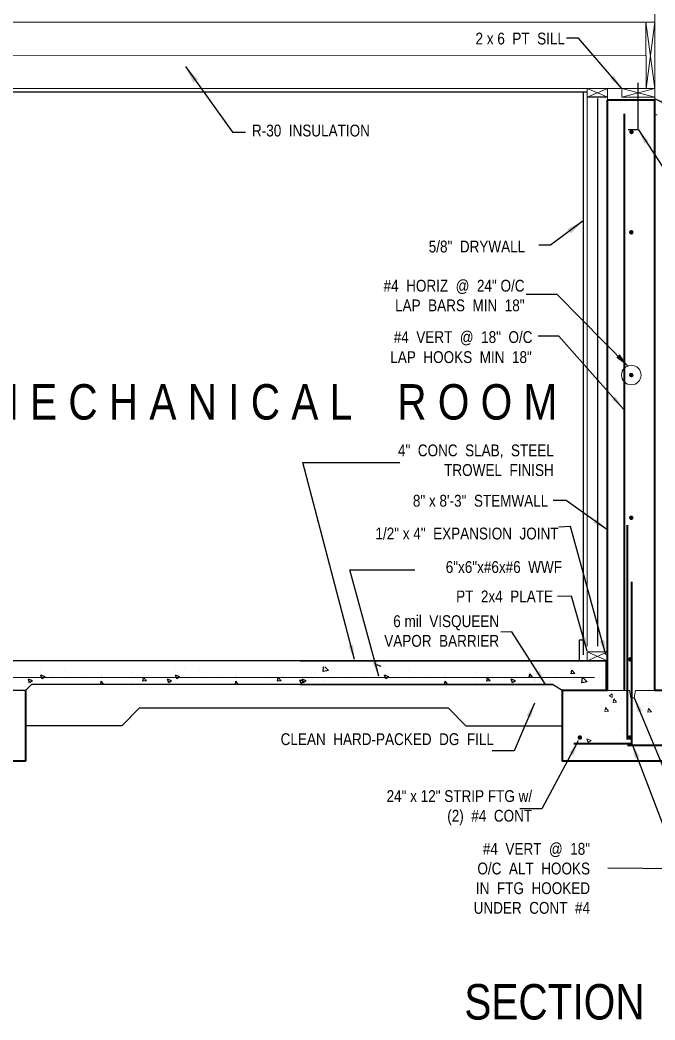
# Model space of a CAD drawing. Extents: x 1662 to 3024, y -14186 to -10515.
# Drawn here: x 2407.7 to 2515.3, y -14185.9 to -14016.5 of the extents above; entities that cross this region are included whole.
import ezdxf

# ---------------------------------------------------------------- set-up
doc = ezdxf.new("R2010")
doc.units = 0
doc.header["$LTSCALE"] = 50
doc.header["$MEASUREMENT"] = 0
doc.linetypes.add('DASHED', pattern=[0.75, 0.5, -0.25])
for name, color, linetype in [('CONCRETE', 7, 'CONTINUOUS'), ('FLOOR_FRAMING', 3, 'CONTINUOUS'), ('INSULATION', 30, 'CONTINUOUS'), ('TEXT', 250, 'CONTINUOUS'), ('WALL_FRAMING', 2, 'CONTINUOUS')]:
    doc.layers.add(name, color=color, linetype=linetype)
doc.layers.add('FOUNDATION', color=7, linetype='CONTINUOUS', lineweight=40)
doc.layers.add('FOUNDATION TEXT', color=7, linetype='CONTINUOUS', lineweight=9)
doc.styles.add('ARCHENT', font='technical.ttf', dxfattribs={"height": 2})
doc.linetypes.add('BATTING', pattern='A,0.0001,-0.1,[134,ltypeshp.shx,S=0.1,R=0,X=-0.1,Y=0],-0.2,[134,ltypeshp.shx,S=0.1,R=180,X=0.1,Y=0],-0.1', length=0.4001)
doc.dimstyles.new('ARCHENTLTD', dxfattribs={"dimtxt": 2, "dimasz": 3, "dimexe": 6, "dimexo": 3, "dimgap": 2, "dimtad": 0, "dimdec": 3, "dimzin": 1, "dimdsep": 46, "dimlunit": 4, "dimtxsty": 'ARCHENT', "dimcen": 2, "dimadec": 0, "dimazin": 0, "dimtfac": 1, "dimtdec": 3, "dimtofl": 0, "dimtmove": 0, "dimatfit": 3, "dimfxl": 1, "dimfrac": 2, "dimtolj": 1, "dimtzin": 0, "dimarcsym": 0})

msp = doc.modelspace()

# ---------------------------------------------------------------- linework, layer by layer
at = {"layer": 'CONCRETE', "color": 7, "lineweight": 20, "ltscale": 0.25}
for p, q in [((2515.276, -14029.7979), (2515.2762, -14016.0476)), ((2513.8066, -14028.0364), (2513.7757, -14016.7974)), ((2509.6802, -14029.5462), (2509.6802, -14028.0352))]:
    msp.add_line(p, q, dxfattribs=at)
at = {"layer": 'CONCRETE', "lineweight": 9, "ltscale": 1.5}
for p, q in [((2513.7757, -14016.7974), (2515.276, -14028.0368)), ((2515.2757, -14016.7979), (2513.8066, -14028.0364))]:
    msp.add_line(p, q, dxfattribs=at)
at = {"layer": 'CONCRETE', "color": 7, "linetype": 'Continuous', "lineweight": 30, "ltscale": 0.125}
for p, q in [((2512.4101, -14027.0892), (2512.4101, -14035.0892)), ((2503.8234, -14028.6953), (2396.1506, -14028.6649)), ((2512.4101, -14035.0892), (2510.7684, -14035.0892)), ((2503.1984, -14121.5482), (2502.4692, -14121.5482)), ((2502.4692, -14121.5482), (2502.4692, -14125.0481)), ((2507.2759, -14125.0481), (2399.6108, -14125.0481))]:
    msp.add_line(p, q, dxfattribs=at)
at = {"layer": 'CONCRETE', "color": 7, "linetype": 'Continuous', "lineweight": 30}
for p, q in [((2503.1984, -14124.0481), (2503.1984, -14028.6952)), ((2497.9328, -14129.0516), (2409.6108, -14129.0502)), ((2455.1512, -14129.0481), (2497.928, -14129.0481)), ((2408.6108, -14130.0481), (2378.6108, -14130.0476)), ((2480.3075, -14133.0797), (2427.8783, -14133.0842))]:
    msp.add_line(p, q, dxfattribs=at)
at = {"layer": 'CONCRETE', "color": 7, "linetype": 'Continuous', "lineweight": 9, "ltscale": 0.125}
for p, q in [((2503.8234, -14028.0703), (2507.3018, -14029.5082)), ((2507.2765, -14028.0703), (2503.8234, -14029.5082)), ((2515.276, -14029.5479), (2509.6802, -14029.5461))]:
    msp.add_line(p, q, dxfattribs=at)
at = {"layer": 'CONCRETE', "color": 7, "linetype": 'Continuous', "lineweight": 20, "ltscale": 0.125}
for p, q in [((2503.8234, -14122.5882), (2503.8234, -14028.0703)), ((2503.8234, -14125.0481), (2503.8234, -14123.5882)), ((2507.0019, -14125.0481), (2507.0019, -14130.0481)), ((2505.0455, -14127.8642), (2387.6108, -14127.8642))]:
    msp.add_line(p, q, dxfattribs=at)
at = {"layer": 'CONCRETE', "color": 7, "linetype": 'Continuous', "ltscale": 1.5}
msp.add_line((2507.3018, -14029.5082), (2503.8234, -14029.5082), dxfattribs=at)
at = {"layer": 'CONCRETE', "lineweight": 20, "ltscale": 1.5}
for p, q in [((2507.276, -14030.0479), (2507.2765, -14028.0703)), ((2507.2759, -14125.0481), (2503.8234, -14123.5481)), ((2503.8234, -14123.5481), (2507.2759, -14123.5481)), ((2507.2759, -14123.5481), (2503.8234, -14125.0481))]:
    msp.add_line(p, q, dxfattribs=at)
at = {"layer": 'CONCRETE', "color": 7, "lineweight": 9, "ltscale": 0.25}
for p, q in [((2515.276, -14029.5479), (2509.6802, -14028.0346)), ((2515.276, -14028.0368), (2509.6802, -14029.5462))]:
    msp.add_line(p, q, dxfattribs=at)
at = {"layer": 'CONCRETE', "color": 7, "linetype": 'Continuous', "lineweight": 40, "ltscale": 0.15}
msp.add_line((2510.1095, -14032.3799), (2510.1095, -14130.0481), dxfattribs=at)
at = {"layer": 'CONCRETE', "color": 7, "linetype": 'Continuous', "lineweight": 20, "ltscale": 0.25}
msp.add_line((2515.276, -14032.5481), (2515.7129, -14032.5481), dxfattribs=at)
at = {"layer": 'CONCRETE', "color": 7, "linetype": 'Continuous', "lineweight": 40, "ltscale": 1.5}
for p, q in [((2510.6329, -14138.3802), (2510.6329, -14102.0453)), ((2520.9032, -14139.3749), (2510.6329, -14139.3802))]:
    msp.add_line(p, q, dxfattribs=at)
at = {"layer": 'CONCRETE', "color": 7, "linetype": 'DASHED', "lineweight": 40, "ltscale": 10}
for p, q in [((2511.4116, -14139.0534), (2511.4116, -14111.6756)), ((2501.5796, -14139.0481), (2511.4116, -14139.0481))]:
    msp.add_line(p, q, dxfattribs=at)
at = {"layer": 'CONCRETE', "color": 7, "linetype": 'Continuous', "ltscale": 3}
for p, q in [((2412.7469, -14126.3044), (2412.7469, -14126.3044)), ((2435.5626, -14126.3044), (2435.5626, -14126.3044)), ((2459.0629, -14126.8342), (2459.154, -14126.0515)), ((2459.9522, -14126.6962), (2459.3336, -14126.0515)), ((2468.8774, -14125.9904), (2468.1772, -14125.7217)), ((2471.0131, -14126.3044), (2471.0131, -14126.3044)), ((2501.1923, -14125.6223), (2501.1923, -14125.6223)), ((2409.3704, -14127.9068), (2409.3704, -14127.9068)), ((2409.8888, -14127.5353), (2409.8888, -14127.5353)), ((2411.1876, -14127.3514), (2411.1876, -14127.3514)), ((2411.9254, -14127.7729), (2411.2252, -14127.5041)), ((2411.4281, -14128.1085), (2411.2253, -14127.5042)), ((2411.2287, -14126.4392), (2411.2287, -14126.4392)), ((2411.9254, -14127.7729), (2411.4279, -14128.1084)), ((2412.967, -14127.5302), (2412.967, -14127.5302)), ((2415.2503, -14126.634), (2415.2503, -14126.634)), ((2416.2798, -14127.0794), (2416.2798, -14127.0794)), ((2418.3052, -14127.3047), (2418.3052, -14127.3047)), ((2421.4141, -14127.7835), (2421.4141, -14127.7835)), ((2421.5658, -14127.4654), (2421.5658, -14127.4654)), ((2424.0913, -14127.8025), (2424.0913, -14127.8025)), ((2426.6351, -14127.0754), (2426.6351, -14127.0754)), ((2428.5215, -14128.5134), (2428.6371, -14127.8866)), ((2429.1191, -14128.4611), (2428.637, -14127.8866)), ((2429.4295, -14127.5769), (2429.4295, -14127.5769)), ((2432.9506, -14127.9068), (2432.9506, -14127.9068)), ((2433.469, -14127.5353), (2433.469, -14127.5353)), ((2434.7411, -14127.7729), (2434.0409, -14127.5041)), ((2434.2438, -14128.1085), (2434.041, -14127.5042)), ((2434.0444, -14126.4392), (2434.0444, -14126.4392)), ((2434.7411, -14127.7729), (2434.2437, -14128.1084)), ((2434.7677, -14127.3514), (2434.7677, -14127.3514)), ((2435.7827, -14127.5302), (2435.7827, -14127.5302)), ((2438.066, -14126.634), (2438.066, -14126.634)), ((2439.0955, -14127.0794), (2439.0955, -14127.0794)), ((2441.121, -14127.3047), (2441.121, -14127.3047)), ((2444.2299, -14127.7835), (2444.2299, -14127.7835)), ((2444.3815, -14127.4654), (2444.3815, -14127.4654)), ((2446.907, -14127.8025), (2446.907, -14127.8025)), ((2449.4508, -14127.0754), (2449.4508, -14127.0754)), ((2451.3372, -14128.5134), (2451.4529, -14127.8866)), ((2451.9348, -14128.4611), (2451.4528, -14127.8866)), ((2452.2452, -14127.5769), (2452.2452, -14127.5769)), ((2454.2372, -14127.6741), (2454.2372, -14127.6741)), ((2455.7663, -14127.9068), (2455.7663, -14127.9068)), ((2456.2847, -14127.5353), (2456.2847, -14127.5353)), ((2457.1132, -14127.1472), (2457.1132, -14127.1472)), ((2457.5835, -14127.3514), (2457.5835, -14127.3514)), ((2459.9522, -14126.6962), (2459.0628, -14126.8341)), ((2460.5567, -14127.9813), (2460.5567, -14127.9813)), ((2465.895, -14127.7558), (2465.895, -14127.7558)), ((2470.1915, -14127.7729), (2469.4914, -14127.5041)), ((2469.6942, -14128.1085), (2469.4915, -14127.5042)), ((2469.4949, -14126.4392), (2469.4949, -14126.4392)), ((2470.1915, -14127.7729), (2469.6941, -14128.1084)), ((2471.2332, -14127.5302), (2471.2332, -14127.5302)), ((2473.5165, -14126.634), (2473.5165, -14126.634)), ((2474.546, -14127.0794), (2474.546, -14127.0794)), ((2476.5714, -14127.3047), (2476.5714, -14127.3047)), ((2479.6803, -14127.7835), (2479.6803, -14127.7835)), ((2479.832, -14127.4654), (2479.832, -14127.4654)), ((2482.3575, -14127.8025), (2482.3575, -14127.8025)), ((2484.9013, -14127.0754), (2484.9013, -14127.0754)), ((2486.7877, -14128.5134), (2486.9033, -14127.8866)), ((2487.3853, -14128.4611), (2486.9032, -14127.8866)), ((2487.6957, -14127.5769), (2487.6957, -14127.5769)), ((2491.2168, -14127.9068), (2491.2168, -14127.9068)), ((2491.7352, -14127.5353), (2491.7352, -14127.5353)), ((2493.0339, -14127.3514), (2493.0339, -14127.3514)), ((2494.5579, -14127.8336), (2493.9602, -14127.8859)), ((2493.9603, -14127.8859), (2494.0759, -14127.2591)), ((2494.5579, -14127.8336), (2494.0758, -14127.259)), ((2494.6957, -14127.3986), (2494.6957, -14127.3986)), ((2495.0907, -14126.7784), (2495.0907, -14126.7784)), ((2495.0908, -14126.7959), (2495.0908, -14126.7959)), ((2498.3721, -14127.1258), (2498.3721, -14127.1258)), ((2500.1418, -14127.4186), (2500.1418, -14127.4186)), ((2501.7305, -14127.206), (2501.1328, -14127.2583)), ((2501.1329, -14127.2584), (2501.2485, -14126.6315)), ((2501.7305, -14127.206), (2501.2484, -14126.6315)), ((2502.9074, -14128.7612), (2503.0179, -14127.8115)), ((2503.7966, -14128.6233), (2503.0177, -14127.8115)), ((2503.7104, -14126.9003), (2503.7104, -14126.9003)), ((2409.0791, -14128.6946), (2409.0791, -14128.6946)), ((2409.8045, -14128.4149), (2409.1043, -14128.1461)), ((2409.3072, -14128.7504), (2409.1044, -14128.1461)), ((2409.8045, -14128.4149), (2409.3071, -14128.7504)), ((2421.366, -14129.0481), (2421.4645, -14128.5141)), ((2421.9126, -14129.0481), (2421.4644, -14128.5141)), ((2421.5668, -14128.0133), (2421.5668, -14128.0133)), ((2426.6179, -14128.6535), (2426.6179, -14128.6535)), ((2427.321, -14128.9202), (2427.321, -14128.9202)), ((2429.1191, -14128.4611), (2428.5214, -14128.5134)), ((2432.6593, -14128.6946), (2432.6593, -14128.6946)), ((2433.3847, -14128.4149), (2432.6845, -14128.1461)), ((2432.8874, -14128.7504), (2432.6846, -14128.1461)), ((2433.3847, -14128.4149), (2432.8873, -14128.7504)), ((2444.1818, -14129.0481), (2444.2803, -14128.5141)), ((2444.7283, -14129.0481), (2444.2801, -14128.5141)), ((2444.3826, -14128.0133), (2444.3826, -14128.0133)), ((2449.4336, -14128.6535), (2449.4336, -14128.6535)), ((2450.1368, -14128.9202), (2450.1368, -14128.9202)), ((2451.9348, -14128.4611), (2451.3371, -14128.5134)), ((2455.8203, -14128.5738), (2455.1201, -14128.305)), ((2455.3229, -14128.9094), (2455.1202, -14128.3051)), ((2455.2185, -14128.2069), (2455.2185, -14128.2069)), ((2455.8203, -14128.5738), (2455.3228, -14128.9093)), ((2455.475, -14128.6946), (2455.475, -14128.6946)), ((2456.2004, -14128.4149), (2455.5002, -14128.1461)), ((2455.7031, -14128.7504), (2455.5003, -14128.1461)), ((2456.2004, -14128.4149), (2455.703, -14128.7504)), ((2457.2502, -14128.0902), (2457.2502, -14128.0902)), ((2459.2883, -14128.3142), (2459.2883, -14128.3142)), ((2461.0376, -14128.5889), (2461.0376, -14128.5889)), ((2462.945, -14128.1483), (2462.945, -14128.1483)), ((2463.541, -14128.9184), (2463.541, -14128.9184)), ((2464.4226, -14129.0183), (2464.4226, -14129.0183)), ((2479.6322, -14129.0481), (2479.7307, -14128.5141)), ((2480.1787, -14129.0481), (2479.7306, -14128.5141)), ((2479.833, -14128.0133), (2479.833, -14128.0133)), ((2484.8841, -14128.6535), (2484.8841, -14128.6535)), ((2485.5872, -14128.9202), (2485.5872, -14128.9202)), ((2487.3853, -14128.4611), (2486.7876, -14128.5134)), ((2490.9254, -14128.6946), (2490.9254, -14128.6946)), ((2491.6509, -14128.4149), (2490.9507, -14128.1461)), ((2491.1536, -14128.7504), (2490.9508, -14128.1461)), ((2491.6509, -14128.4149), (2491.1534, -14128.7504)), ((2495.0041, -14128.4054), (2495.0041, -14128.4054)), ((2495.7332, -14128.8031), (2495.7332, -14128.8031)), ((2496.2637, -14128.4691), (2496.2637, -14128.4691)), ((2497.5075, -14128.735), (2497.5075, -14128.735)), ((2497.567, -14128.5363), (2497.567, -14128.5363)), ((2501.6019, -14128.2435), (2501.6019, -14128.2435)), ((2503.7966, -14128.6233), (2502.9073, -14128.7612)), ((2509.7172, -14131.5012), (2509.7172, -14131.5012)), ((2509.9604, -14132.1591), (2509.9604, -14132.1591)), ((2510.4467, -14132.7853), (2510.4467, -14132.7853)), ((2511.6934, -14132.0114), (2511.6934, -14132.0114)), ((2513.396, -14132.8625), (2513.396, -14132.8625)), ((2513.1675, -14133.4011), (2513.1675, -14133.4011)), ((2510.082, -14135.488), (2510.082, -14135.488)), ((2511.4127, -14135.0248), (2511.4127, -14135.0248))]:
    msp.add_line(p, q, dxfattribs=at)
at = {"layer": 'CONCRETE', "lineweight": 30, "ltscale": 1.5}
for p, q in [((2507.2759, -14125.0481), (2455.1512, -14125.0481)), ((2424.9144, -14136.0481), (2427.8783, -14133.0842)), ((2483.2759, -14136.0481), (2480.3075, -14133.0797)), ((2424.9144, -14136.0481), (2408.6108, -14136.0481)), ((2483.2759, -14136.0481), (2499.5796, -14136.0481))]:
    msp.add_line(p, q, dxfattribs=at)
at = {"layer": 'CONCRETE', "color": 12, "linetype": 'Continuous'}
msp.add_line((2455.1512, -14125.0481), (2507.3052, -14125.0481), dxfattribs=at)
at = {"layer": 'CONCRETE', "color": 7, "linetype": 'Continuous'}
msp.add_line((2455.1512, -14129.0516), (2497.9328, -14129.0516), dxfattribs=at)
at = {"layer": 'CONCRETE', "ltscale": 0.25}
msp.add_line((2499.5796, -14130.0481), (2497.9269, -14129.0473), dxfattribs=at)
at = {"layer": 'CONCRETE', "color": 7, "linetype": 'Continuous', "lineweight": 5, "ltscale": 3}
for p, q in [((2508.0601, -14130.6434), (2507.5627, -14130.9789)), ((2506.815, -14133.6101), (2506.9306, -14132.9833)), ((2506.852, -14132.5696), (2506.852, -14132.5696)), ((2507.4126, -14133.5578), (2506.9305, -14132.9833)), ((2507.9061, -14131.5128), (2507.9061, -14131.5128)), ((2507.977, -14131.8281), (2507.977, -14131.8281)), ((2508.8001, -14132.0359), (2508.2024, -14132.0882)), ((2508.2025, -14132.0882), (2508.3181, -14131.4614)), ((2508.8001, -14132.0359), (2508.318, -14131.4614)), ((2513.8089, -14132.8292), (2513.8089, -14132.8292)), ((2514.1968, -14132.341), (2514.1968, -14132.341)), ((2514.7683, -14132.1414), (2514.7683, -14132.1414)), ((2515.0115, -14132.7993), (2515.0115, -14132.7993)), ((2505.5809, -14134.0238), (2505.5809, -14134.0238)), ((2507.4126, -14133.5578), (2506.8149, -14133.6101)), ((2508.4572, -14133.7022), (2508.4572, -14133.7022)), ((2513.7954, -14133.4766), (2513.7954, -14133.4766)), ((2514.7084, -14133.6947), (2514.1107, -14133.747)), ((2514.1108, -14133.7471), (2514.2264, -14133.1202)), ((2514.7084, -14133.6947), (2514.2263, -14133.1202)), ((2509.4827, -14136.5137), (2509.4827, -14136.5137)), ((2504.4813, -14138.5515), (2503.7811, -14138.2827)), ((2503.984, -14138.8871), (2503.7812, -14138.2828)), ((2504.4813, -14138.5515), (2503.9839, -14138.887))]:
    msp.add_line(p, q, dxfattribs=at)
at = {"layer": 'CONCRETE', "lineweight": 5, "ltscale": 1.5}
for p, q in [((2508.037, -14131.2552), (2507.5697, -14130.969)), ((2508.0672, -14130.6527), (2508.037, -14131.2552))]:
    msp.add_line(p, q, dxfattribs=at)
at = {"layer": 'CONCRETE', "color": 1, "linetype": 'Continuous', "ltscale": 1.5, "const_width": 0.375}
for points in [[(2511.1413, -14035.4304, 1), (2511.5163, -14035.4304, 1)], [(2511.112, -14052.4304, 1), (2511.487, -14052.4304, 1)], [(2511.1123, -14076.6179, 1), (2511.4873, -14076.6179, 1)], [(2511.1123, -14100.8054, 1), (2511.4873, -14100.8054, 1)], [(2510.925, -14124.7981, 1), (2511.3, -14124.7981, 1)]]:
    msp.add_lwpolyline(points, format="xyb", close=True, dxfattribs=at)
at = {"layer": 'CONCRETE', "color": 7, "linetype": 'Continuous', "ltscale": 1.5, "const_width": 0.375}
for points in [[(2502.3921, -14138.0481, 1), (2502.7671, -14138.0481, 1)], [(2511.2105, -14138.0481, -1), (2510.8355, -14138.0481, -1)]]:
    msp.add_lwpolyline(points, format="xyb", close=True, dxfattribs=at)
at = {"layer": 'FLOOR_FRAMING', "color": 7, "linetype": 'Continuous', "lineweight": 20, "ltscale": 1.5}
msp.add_line((2515.2756, -13934.0462), (2515.2756, -14040.0722), dxfattribs=at)
at = {"layer": 'FLOOR_FRAMING', "color": 7, "lineweight": 20, "ltscale": 0.25}
msp.add_line((2390.6319, -14016.8183), (2515.2762, -14016.8203), dxfattribs=at)
at = {"layer": 'FLOOR_FRAMING', "color": 7, "linetype": 'Continuous', "lineweight": 20}
msp.add_line((2515.276, -14028.0703), (2048.6599, -14028.0703), dxfattribs=at)
at = {"layer": 'FLOOR_FRAMING', "color": 7, "lineweight": 9, "ltscale": 0.25}
msp.add_line((2408.6108, -14130.0481), (2409.6108, -14129.0501), dxfattribs=at)
at = {"layer": 'FOUNDATION', "ltscale": 1.5}
for p, q in [((2507.276, -14130.0481), (2507.276, -14030.0479)), ((2515.276, -14030.0479), (2507.276, -14030.0479)), ((2515.276, -14130.0481), (2515.276, -14030.0479)), ((2408.6108, -14130.0481), (2408.6108, -14142.0481)), ((2499.5796, -14130.0481), (2499.5796, -14142.0481)), ((2507.276, -14130.0481), (2499.5796, -14130.0481)), ((2523.5796, -14130.0481), (2515.276, -14130.0481)), ((2408.6108, -14142.0481), (2378.6108, -14142.0481)), ((2523.5796, -14142.0481), (2499.5796, -14142.0481))]:
    msp.add_line(p, q, dxfattribs=at)
at = {"layer": 'FOUNDATION', "lineweight": 20, "ltscale": 1.5}
for p, q in [((2511.0181, -14130.0481), (2507.276, -14130.0481)), ((2515.276, -14130.0481), (2512.022, -14130.0481))]:
    msp.add_line(p, q, dxfattribs=at)
at = {"layer": 'FOUNDATION', "color": 7, "linetype": 'Continuous', "lineweight": 20, "ltscale": 0.5}
for p, q in [((2511.2294, -14131.3163), (2511.0143, -14130.0481)), ((2511.8068, -14131.3167), (2512.022, -14130.0481))]:
    msp.add_line(p, q, dxfattribs=at)
at = {"layer": 'FOUNDATION', "color": 7, "linetype": 'Continuous', "lineweight": 20, "ltscale": 0.125}
msp.add_line((2511.8068, -14131.3167), (2511.2294, -14131.3163), dxfattribs=at)
at = {"layer": 'FOUNDATION TEXT', "color": 7, "linetype": 'Continuous', "ltscale": 0.15}
msp.add_circle((2511.2998, -14076.6179), 1.649, dxfattribs=at)
at = {"layer": 'INSULATION', "linetype": 'BATTING', "lineweight": 9, "ltscale": 0.25}
msp.add_line((2392.1319, -14022.4444), (2513.7912, -14022.4184), dxfattribs=at)
at = {"layer": 'INSULATION', "linetype": 'BATTING', "ltscale": 0.07}
msp.add_line((2505.5961, -14029.7547), (2505.5643, -14122.5882), dxfattribs=at)

# ---------------------------------------------------------------- texts
at = {"layer": 'CONCRETE', "color": 7, "linetype": 'Continuous', "lineweight": 9, "ltscale": 0.125, "char_height": 2, "attachment_point": 3, "style": 'ARCHENT'}
for s, insert, width in [('2 x 6  PT  SILL', (2500.0519, -14018.5954), 19.8125), ('6 mil  VISQUEEN  \\PVAPOR  BARRIER', (2488.8962, -14117.3291), 36.0625)]:
    msp.add_mtext(s, dxfattribs=dict(at, insert=insert, width=width))
at = {"layer": 'CONCRETE', "color": 7, "linetype": 'Continuous', "lineweight": 9, "ltscale": 0.125, "style": 'ARCHENT'}
for s, insert, char_height, attachment_point in [('4"  CONC  SLAB,  STEEL  \\PTROWEL  FINISH', (2498.1556, -14088.3843), 2, 3), ('1/2" x 4"  EXPANSION  JOINT', (2498.9674, -14102.4753), 2, 3), ('6"x6"x#6x#6  WWF', (2499.5521, -14108.1523), 2, 3), ('PT  2x4  PLATE', (2498.0319, -14113.1314), 2, 3), ('SECTION  "D-D"', (2482.9966, -14179.8272), 6, 1)]:
    msp.add_mtext(s, dxfattribs=dict(at, insert=insert, char_height=char_height, attachment_point=attachment_point))
at = {"layer": 'FOUNDATION TEXT', "color": 7, "linetype": 'Continuous', "lineweight": 9, "ltscale": 0.15, "char_height": 2, "attachment_point": 3, "style": 'ARCHENT'}
for s, insert, width in [('#4  HORIZ  @  24" O/C\\PLAP  BARS  MIN  18"', (2493.2054, -14060.4784), 30.1875), ('CLEAN  HARD-PACKED  DG  FILL', (2488.0141, -14137.3209), 51.732692), ('#4  VERT  @  18"\\PO/C  ALT  HOOKS  \\PIN  FTG  HOOKED\\PUNDER  CONT  #4', (2504.3063, -14155.9071), 36.125)]:
    msp.add_mtext(s, dxfattribs=dict(at, insert=insert, width=width))
for s, insert in [('#4  VERT  @  18"  O/C', (2494.5499, -14069.1845)), ('LAP  HOOKS  MIN  18"', (2494.4345, -14072.5779)), ('8" x 8\'-3"  STEMWALL', (2497.2242, -14096.9173))]:
    msp.add_mtext(s, dxfattribs=dict(at, insert=insert))
at = {"layer": 'FOUNDATION TEXT', "color": 7, "linetype": 'Continuous', "lineweight": 9, "ltscale": 0.05, "insert": (2494.4896, -14146.9666), "char_height": 2, "attachment_point": 3, "style": 'ARCHENT'}
msp.add_mtext('24" x 12" STRIP FTG w/\\P(2)  #4  CONT', dxfattribs=at)
at = {"layer": 'TEXT', "color": 7, "linetype": 'Continuous', "lineweight": 9, "ltscale": 0.125, "char_height": 2, "attachment_point": 1, "style": 'ARCHENT'}
for s, insert in [('R-30  INSULATION', (2447.0062, -14034.1864)), ('5/8"  DRYWALL', (2476.9638, -14053.8388))]:
    msp.add_mtext(s, dxfattribs=dict(at, insert=insert))
at = {"layer": 'WALL_FRAMING', "color": 7, "linetype": 'Continuous', "lineweight": 9, "ltscale": 0.125, "insert": (2401.744, -14078.1623), "char_height": 6, "attachment_point": 1, "style": 'ARCHENT'}
msp.add_mtext('M E C H A N I C A L    R O O M', dxfattribs=at)

# ---------------------------------------------------------------- leaders
at = {"layer": 'CONCRETE', "color": 7, "linetype": 'Continuous', "lineweight": 9, "ltscale": 0.125}
for points in [[(2509.6802, -14028.0346), (2502.3472, -14019.5168), (2500.3095, -14019.5168)], [(2515.2136, -14029.7745), (2524.7247, -14034.1515), (2527.6916, -14034.1515)], [(2464.3694, -14124.8356), (2455.5976, -14091.4507), (2472.0561, -14091.46)], [(2507.0102, -14124.0206), (2500.9914, -14102.304), (2499.0131, -14102.3699)], [(2468.4827, -14127.6307), (2463.5896, -14109.6222), (2474.5991, -14109.6222)], [(2503.8304, -14123.4259), (2501.1693, -14114.1164), (2498.8071, -14114.1486)], [(2496.7775, -14129.0453), (2491.0603, -14120.129), (2489.1675, -14120.1676)]]:
    msp.add_leader(points, dimstyle='ARCHENTLTD', override={"dimasz": 2.5, "dimgap": 2, "dimtad": 0}, dxfattribs=at)
at = {"layer": 'CONCRETE', "color": 7, "lineweight": 9, "ltscale": 0.25}
msp.add_leader([(2512.5184, -14035.0892), (2521.5132, -14048.8904), (2523.2026, -14048.9105)], dimstyle='ARCHENTLTD', override={"dimasz": 2.5, "dimgap": 2, "dimtad": 0}, dxfattribs=at)
at = {"layer": 'FOUNDATION TEXT', "color": 7, "linetype": 'Continuous', "lineweight": 9, "ltscale": 0.15}
for points in [[(2510.7768, -14075.1449), (2498.7613, -14062.9454), (2493.4909, -14062.9454)], [(2509.9683, -14082.3827), (2498.9973, -14070.05), (2495.5361, -14070.05)], [(2507.1652, -14102.7893), (2500.2507, -14097.8999), (2498.0631, -14097.8944)]]:
    msp.add_leader(points, dimstyle='ARCHENTLTD', override={"dimasz": 2.5, "dimgap": 2, "dimtad": 0}, dxfattribs=at)
at = {"layer": 'FOUNDATION TEXT', "color": 7, "lineweight": 9, "ltscale": 0.25}
for points in [[(2511.81, -14131.2907), (2522.0732, -14156.0909), (2526.1099, -14156.0909)], [(2511.4187, -14139.0764), (2519.4915, -14160.3033), (2507.3351, -14160.1986)]]:
    msp.add_leader(points, dimstyle='ARCHENTLTD', override={"dimasz": 2.5, "dimgap": 2, "dimtad": 0}, dxfattribs=at)
at = {"layer": 'FOUNDATION TEXT', "color": 7, "linetype": 'Continuous', "lineweight": 9, "ltscale": 0.05}
for points in [[(2494.8875, -14132.225), (2491.4442, -14140.303), (2487.701, -14140.303)], [(2502.3131, -14138.6227), (2496.1363, -14150.1261), (2492.3931, -14150.1261)]]:
    msp.add_leader(points, dimstyle='ARCHENTLTD', override={"dimasz": 2.5, "dimgap": 2, "dimtad": 0}, dxfattribs=at)
at = {"layer": 'TEXT', "color": 7, "linetype": 'Continuous', "lineweight": 9, "ltscale": 0.125}
for points in [[(2435.7124, -14024.3513), (2443.6769, -14035.4455), (2445.8973, -14035.4455)], [(2503.1351, -14050.4806), (2497.5954, -14054.6277), (2495.6201, -14054.6277)]]:
    msp.add_leader(points, dimstyle='ARCHENTLTD', override={"dimgap": 2, "dimtad": 0}, dxfattribs=at)

doc.saveas('drawing.dxf')
